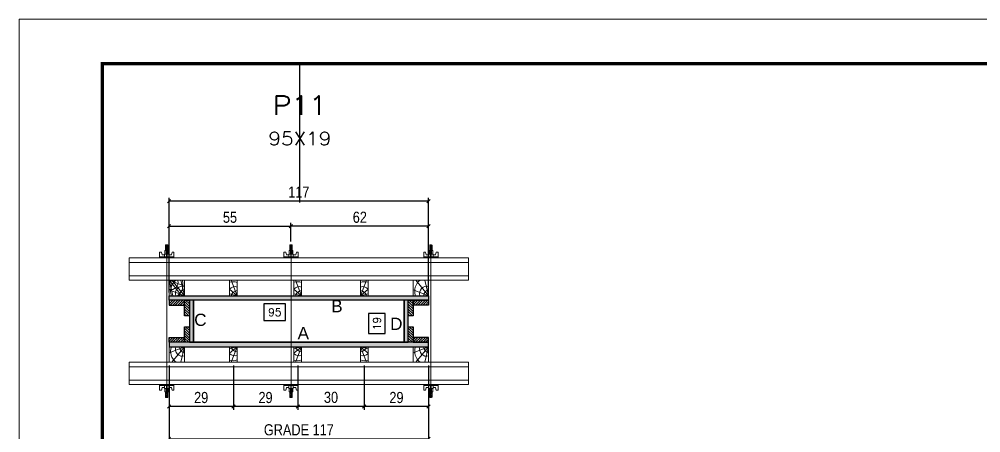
# Model space of a CAD drawing. Extents: x 2201 to 8455, y 252 to 7045.
# Drawn here: x 5385 to 6251, y 3226 to 3599 of the extents above; entities that cross this region are included whole.
import ezdxf
from ezdxf.enums import TextEntityAlignment as Align

# ---------------------------------------------------------------- set-up
doc = ezdxf.new("R2010")
doc.units = 0
doc.linetypes.add('DASHED', pattern=[0.75, 0.5, -0.25])
doc.linetypes.add('HIDDEN', pattern=[0.375, 0.25, -0.125])
for name, color, linetype in [('CHAPA', 1, 'Continuous'), ('Cota Seção (2x)', 241, 'Continuous'), ('MEIO_PONT', 93, 'Continuous'), ('Painéis', 200, 'Continuous'), ('SARRAFO', 251, 'Continuous'), ('Texto de Titulo', 7, 'Continuous'), ('Texto Qtd Sarr', 242, 'Continuous'), ('TEXTO_GERAL', 7, 'Continuous')]:
    doc.layers.add(name, color=color, linetype=linetype)
for name, color, linetype, lineweight in [('Folhas', 255, 'Continuous', 9), ('Hachura', 251, 'Continuous', 9), ('Madeira', 126, 'Continuous', 18), ('Perfil Metálico', 224, 'Continuous', 18), ('SARRAFO DE PRESSAO', 251, 'DASHED', 9), ('Texto Seção', 7, 'Continuous', 15)]:
    doc.layers.add(name, color=color, linetype=linetype, lineweight=lineweight)
doc.styles.add('ARIAL', font='arial.ttf')
doc.styles.add('COTA TECNICA 2X', font='techl___.ttf', dxfattribs={"height": 10})
doc.styles.add('ROMANS', font='romans.shx')
doc.dimstyles.new('SECAO PILAR', dxfattribs={"dimtxt": 10, "dimasz": 3, "dimexe": 3, "dimexo": 3, "dimgap": 3, "dimtad": 1, "dimdec": 1, "dimlfac": 0.5, "dimzin": 12, "dimdsep": 46, "dimtxsty": 'COTA TECNICA 2X', "dimblk1": 'OBLIQUE', "dimblk2": 'OBLIQUE', "dimsah": 1, "dimcen": 0.9, "dimclrd": 256, "dimclre": 256, "dimclrt": 256, "dimadec": 1, "dimazin": 3, "dimtfac": 1, "dimtdec": 1, "dimtmove": 0, "dimatfit": 3, "dimfxl": 1, "dimtolj": 1, "dimtzin": 12, "dimarcsym": 0})
doc.dimstyles.new('SECÇÃO 2', dxfattribs={"dimtxt": 7, "dimasz": 6, "dimexe": 0.18, "dimexo": 2, "dimgap": -4, "dimtad": 3, "dimdec": 1, "dimlfac": 0.5, "dimzin": 12, "dimdsep": 46, "dimtxsty": 'ROMANS', "dimblk": 'ARCHTICK', "dimcen": 0.09, "dimse1": 1, "dimse2": 1, "dimsd1": 1, "dimsd2": 1, "dimclrd": 180, "dimclre": 5, "dimclrt": 1, "dimadec": 0, "dimazin": 3, "dimtfac": 1, "dimtdec": 1, "dimtofl": 0, "dimtmove": 0, "dimatfit": 3, "dimldrblk": 'ARCHTICK', "dimfxl": 1, "dimtolj": 1, "dimtzin": 0, "dimarcsym": 0})
pattern_1 = [(45, (15022.7978, 26237.2553), (-1.12253202, 1.12253202), [])]
pattern_2 = [(45, (14877.7978, 26237.2553), (-1.12253202, 1.12253202), [])]

# ---------------------------------------------------------------- blocks, each defined once
blk = doc.blocks.new('9999999999')
at = {"layer": 'Folhas'}
blk.add_lwpolyline([(98138.98, 34190.21), (99623.98, 34190.21), (99623.98, 35240.21), (98138.98, 35240.21)], close=True, dxfattribs=at)
at = {"layer": 'Folhas', "color": 30, "const_width": 3}
blk.add_lwpolyline([(98213.98, 34230.21), (99583.98, 34230.21), (99583.98, 35200.21), (98213.98, 35200.21)], close=True, dxfattribs=at)
blk = doc.blocks.new('titulo1')
at = {"layer": 'Defpoints', "color": 252, "linetype": 'HIDDEN', "ltscale": 2}
blk.add_line((0, 0), (0, 125), dxfattribs=at)
at = {"layer": 'Defpoints', "style": 'ROMANS', "oblique": 15}
blk.add_attdef('FOLHA', text='', height=10, dxfattribs=at).set_placement((0, 15.58), align=Align.MIDDLE_CENTER)
at = {"layer": 'Texto Qtd Sarr', "color": 3, "style": 'ROMANS', "oblique": 15}
for tag, height, p in [('TITULO', 17, (0, 71.45)), ('SEÇÃO', 12, (0, 41.55))]:
    blk.add_attdef(tag, text='', height=height, dxfattribs=at).set_placement(p, align=Align.MIDDLE_CENTER)
blk = doc.blocks.new('*D357')
at = {"layer": 'Cota Seção (2x)', "color": 180, "lineweight": -2, "transparency": 16777216}
for p, q in [((5624.77, 3342.46), (5605.44, 3342.46)), ((5605.44, 3342.46), (5605.44, 3327.46)), ((5624.77, 3327.46), (5624.77, 3342.46)), ((5605.44, 3327.46), (5624.77, 3327.46))]:
    blk.add_line(p, q, dxfattribs=at)
at = {"layer": 'Defpoints', "color": 0, "transparency": 16777216}
for p in [(5541.85, 3345.85), (5731.85, 3345.85), (5541.85, 3323.46)]:
    blk.add_point(p, dxfattribs=at)
at = {"layer": 'Cota Seção (2x)', "color": 1, "transparency": 16777216, "insert": (5615.11, 3334.96), "char_height": 7, "attachment_point": 5, "style": 'ROMANS'}
blk.add_mtext('\\A1;95', dxfattribs=at)
blk = doc.blocks.new('_ArchTick')
at = {"color": 0, "linetype": 'ByBlock', "const_width": 0.15}
blk.add_lwpolyline([(-0.5, -0.5), (0.5, 0.5)], dxfattribs=at)
blk = doc.blocks.new('_Oblique')
at = {"color": 0, "linetype": 'ByBlock', "lineweight": -2}
blk.add_line((-0.5, -0.5), (0.5, 0.5), dxfattribs=at)
blk = doc.blocks.new('*D358')
at = {"layer": 'Cota Seção (2x)', "lineweight": -2, "transparency": 16777216}
for p, q in [((5519.85, 3352.85), (5519.85, 3438.14)), ((5753.85, 3435.14), (5519.85, 3435.14)), ((5753.85, 3352.85), (5753.85, 3438.14))]:
    blk.add_line(p, q, dxfattribs=at)
at = {"layer": 'Defpoints', "color": 0, "transparency": 16777216}
for p in [(5519.85, 3435.14), (5519.85, 3349.85), (5753.85, 3349.85)]:
    blk.add_point(p, dxfattribs=at)
at = {"layer": 'Cota Seção (2x)', "lineweight": -2, "transparency": 16777216, "xscale": 3, "yscale": 3, "zscale": 3, "rotation": 180}
blk.add_blockref('_Oblique', (5519.85, 3435.14), dxfattribs=at)
at = {"layer": 'Cota Seção (2x)', "lineweight": -2, "transparency": 16777216, "xscale": 3, "yscale": 3, "zscale": 3}
blk.add_blockref('_Oblique', (5753.85, 3435.14), dxfattribs=at)
at = {"layer": 'Cota Seção (2x)', "transparency": 16777216, "insert": (5636.85, 3443.21), "char_height": 10, "attachment_point": 5, "style": 'COTA TECNICA 2X'}
blk.add_mtext('\\A1;117', dxfattribs=at)
blk = doc.blocks.new('*D359')
at = {"layer": 'Cota Seção (2x)', "lineweight": -2, "transparency": 16777216}
for p, q in [((5629.78, 3398.65), (5629.78, 3415.37)), ((5753.85, 3386.85), (5753.85, 3415.37)), ((5753.85, 3412.37), (5629.78, 3412.37))]:
    blk.add_line(p, q, dxfattribs=at)
at = {"layer": 'Defpoints', "color": 0, "transparency": 16777216}
for p in [(5629.78, 3412.37), (5629.78, 3395.65), (5753.85, 3383.85)]:
    blk.add_point(p, dxfattribs=at)
at = {"layer": 'Cota Seção (2x)', "lineweight": -2, "transparency": 16777216, "xscale": 3, "yscale": 3, "zscale": 3, "rotation": 180}
blk.add_blockref('_Oblique', (5629.78, 3412.37), dxfattribs=at)
at = {"layer": 'Cota Seção (2x)', "lineweight": -2, "transparency": 16777216, "xscale": 3, "yscale": 3, "zscale": 3}
blk.add_blockref('_Oblique', (5753.85, 3412.37), dxfattribs=at)
at = {"layer": 'Cota Seção (2x)', "transparency": 16777216, "insert": (5691.81, 3420.47), "char_height": 10, "attachment_point": 5, "style": 'COTA TECNICA 2X'}
blk.add_mtext('\\A1;62', dxfattribs=at)
blk = doc.blocks.new('*D360')
at = {"layer": 'Cota Seção (2x)', "lineweight": -2, "transparency": 16777216}
for p, q in [((5519.85, 3386.85), (5519.85, 3415.37)), ((5629.78, 3398.65), (5629.78, 3415.37)), ((5519.85, 3412.37), (5629.78, 3412.37))]:
    blk.add_line(p, q, dxfattribs=at)
at = {"layer": 'Defpoints', "color": 0, "transparency": 16777216}
for p in [(5629.78, 3412.37), (5629.78, 3395.65), (5519.85, 3383.85)]:
    blk.add_point(p, dxfattribs=at)
at = {"layer": 'Cota Seção (2x)', "lineweight": -2, "transparency": 16777216, "xscale": 3, "yscale": 3, "zscale": 3, "rotation": 180}
blk.add_blockref('_Oblique', (5519.85, 3412.37), dxfattribs=at)
at = {"layer": 'Cota Seção (2x)', "lineweight": -2, "transparency": 16777216, "xscale": 3, "yscale": 3, "zscale": 3}
blk.add_blockref('_Oblique', (5629.78, 3412.37), dxfattribs=at)
at = {"layer": 'Cota Seção (2x)', "transparency": 16777216, "insert": (5574.81, 3420.48), "char_height": 10, "attachment_point": 5, "style": 'COTA TECNICA 2X'}
blk.add_mtext('\\A1;55', dxfattribs=at)
blk = doc.blocks.new('*D361')
at = {"layer": 'Cota Seção (2x)', "color": 180, "lineweight": -2, "transparency": 16777216}
for p, q in [((5714.71, 3333.75), (5699.71, 3333.75)), ((5699.71, 3333.75), (5699.71, 3315.75)), ((5714.71, 3315.75), (5714.71, 3333.75)), ((5699.71, 3315.75), (5714.71, 3315.75))]:
    blk.add_line(p, q, dxfattribs=at)
at = {"layer": 'Defpoints', "color": 0, "transparency": 16777216}
for p in [(5731.85, 3345.85), (5718.71, 3307.85), (5731.85, 3307.85)]:
    blk.add_point(p, dxfattribs=at)
at = {"layer": 'Cota Seção (2x)', "color": 1, "transparency": 16777216, "insert": (5707.21, 3324.75), "char_height": 7, "attachment_point": 5, "rotation": 90, "style": 'ROMANS'}
blk.add_mtext('\\A1;19', dxfattribs=at)
blk = doc.blocks.new('C')
at = {"layer": 'Hachura', "color": 0}
for p, q in [((0, 3.22), (0, -3.22)), ((0.45, 3.22), (0, 3.22)), ((0.46, 3.16), (0, 3.16)), ((0.46, 3.05), (0, 3.05)), ((0.46, 2.88), (0, 2.88)), ((0, 2.75), (0, -1.16)), ((0.46, 2.65), (0, 2.65)), ((0.46, 2.23), (0, 2.23)), ((0.46, 1.51), (0, 1.51)), ((0.39, 0.49), (0.17, 0.49)), ((0.45, -3.23), (0.45, 3.22)), ((0.45, 3.22), (2.58, 3.22)), ((1.74, 0.97), (0.45, 0.97)), ((1.45, 0.1), (0.45, 0.1)), ((1.35, 1.94), (1.35, 0.96)), ((2.58, 2.39), (1.47, 2.09)), ((1.74, -0.97), (1.74, 0.97)), ((1.74, 0.97), (1.74, 0.84)), ((1.74, 0.97), (1.74, 0.84)), ((1.74, 0.84), (3.35, 0.84)), ((3.35, 0.45), (1.74, 0.45)), ((2.58, 3.22), (2.58, 2.39)), ((3.32, 0.84), (3.32, -0.84)), ((3.35, 0.84), (3.35, -0.84)), ((3.68, 0.45), (3.35, 0.45)), ((3.84, -0.52), (3.35, 0.45)), ((3.35, 0.06), (3.67, -0.57)), ((3.68, 0.45), (4.16, -0.52)), ((3.72, 0.5), (4.25, -0.57)), ((4.37, -0.55), (3.83, 0.53)), ((4.15, 0.45), (3.93, 0.45)), ((4.42, -0.52), (3.93, 0.45)), ((4.15, 0.45), (4.26, 0.45)), ((4.26, 0.45), (4.74, -0.52)), ((4.3, 0.5), (4.83, -0.57)), ((4.95, -0.55), (4.41, 0.53)), ((4.51, 0.45), (4.84, 0.45)), ((5, -0.52), (4.51, 0.45)), ((4.84, 0.45), (5.32, -0.52)), ((4.88, 0.5), (5.41, -0.57)), ((5.53, -0.55), (4.99, 0.53)), ((5.58, -0.52), (5.09, 0.45)), ((5.42, 0.45), (5.09, 0.45)), ((5.58, -0.52), (5.09, 0.45)), ((5.42, 0.45), (5.74, -0.19)), ((5.46, 0.5), (5.74, -0.07)), ((5.74, 0.19), (5.57, 0.53)), ((5.74, 0.32), (5.68, 0.45)), ((5.68, 0.45), (5.74, 0.45)), ((5.74, 0.45), (5.9, 0.29)), ((5.74, 0.45), (5.74, -0.52)), ((5.9, -0.36), (5.9, 0.29)), ((0.45, 0), (0, 0)), ((0.46, -1.52), (0, -1.52)), ((0.46, -2.23), (0, -2.23)), ((0.46, -2.65), (0, -2.65)), ((0.46, -2.88), (0, -2.88)), ((0.46, -3.05), (0, -3.05)), ((0.46, -3.16), (0, -3.16)), ((0, -3.22), (2.57, -3.22)), ((0.08, -0.48), (0.29, -0.48)), ((0.29, -0.48), (0.4, -0.48)), ((0.45, 0), (0.45, -0.97)), ((0.45, -0.16), (1.45, -0.16)), ((0.45, -0.65), (0.45, -0.32)), ((0.45, -3.23), (0.45, -0.65)), ((0.45, -0.97), (1.74, -0.97)), ((1.35, -1.94), (1.35, -0.97)), ((2.58, -2.39), (1.47, -2.1)), ((3.35, -0.32), (1.74, -0.32)), ((3.35, -0.84), (1.74, -0.84)), ((2.58, -3.23), (2.58, -2.39)), ((3.35, -0.07), (3.58, -0.52)), ((3.35, -0.52), (3.58, -0.52)), ((3.84, -0.52), (4.16, -0.52)), ((4.42, -0.52), (4.74, -0.52)), ((4.63, -0.52), (4.74, -0.52)), ((5, -0.52), (5.32, -0.52)), ((5.58, -0.52), (5.74, -0.52)), ((5.74, -0.52), (5.9, -0.36)), ((5.74, -0.52), (5.74, -0.52))]:
    blk.add_line(p, q, dxfattribs=at)
for centre, radius, start, end in [((1.52, 1.94), 0.161, 104.7436, 180), ((1.44, -0.03), 0.129, 272.695, 87.305), ((3.81, 0.39), 0.143, 25.5688, 154.4312), ((4.39, 0.39), 0.143, 25.5688, 154.4312), ((4.97, 0.39), 0.143, 25.5688, 154.4312), ((5.55, 0.39), 0.143, 25.5688, 154.4312), ((0.17, -0.37), 0.174, 221.744, 317.8592), ((1.52, -1.94), 0.161, 180, 255.2564), ((3.71, -0.4), 0.174, 222.1408, 318.256), ((4.29, -0.4), 0.174, 222.1408, 318.256), ((4.87, -0.4), 0.174, 222.1408, 318.256), ((5.45, -0.4), 0.174, 222.1408, 318.256), ((5.61, -0.4), 0.174, 317.8592, 318.256)]:
    blk.add_arc(centre, radius, start, end, dxfattribs=at)
blk = doc.blocks.new('PONTALETE')
at = {"layer": 'Madeira'}
for q in [(2.71, 7), (7, 5.76), (7, 1.74)]:
    blk.add_line((0, 0), q, dxfattribs=at)
blk.add_lwpolyline([(0, 0), (7, 0), (7, 7), (0, 7)], close=True, dxfattribs=at)
for centre, radius, start, end in [((2.04, 0.06), 6.23, 37.2818, 109.0913), ((1.09, 0.9), 3.19, 343.603, 109.9847), ((-0.21, -0.78), 3.09, 14.6322, 86.0383)]:
    blk.add_arc(centre, radius, start, end, dxfattribs=at)
blk = doc.blocks.new('MEIO PONTALETE')
at = {"layer": 'Madeira'}
for q in [(2.71, 7), (3.5, 2.88), (3.5, 0.87)]:
    blk.add_line((0, 0), q, dxfattribs=at)
blk.add_lwpolyline([(0, 0), (3.5, 0), (3.5, 7), (0, 7)], close=True, dxfattribs=at)
for centre, radius, start, end in [((2.04, 0.06), 6.23, 76.4499, 109.0913), ((1.09, 0.9), 3.19, 40.9063, 109.9847), ((-0.21, -0.78), 3.09, 14.6322, 86.0383)]:
    blk.add_arc(centre, radius, start, end, dxfattribs=at)
blk = doc.blocks.new('*D737')
at = {"layer": 'Cota Seção (2x)', "lineweight": -2, "transparency": 16777216}
for p, q in [((5695.85, 3286.85), (5695.85, 3246.97)), ((5753.85, 3286.85), (5753.85, 3246.97)), ((5753.85, 3249.97), (5695.85, 3249.97))]:
    blk.add_line(p, q, dxfattribs=at)
at = {"layer": 'Defpoints', "color": 0, "transparency": 16777216}
for p in [(5695.85, 3289.85), (5753.85, 3289.85), (5695.85, 3249.97)]:
    blk.add_point(p, dxfattribs=at)
at = {"layer": 'Cota Seção (2x)', "lineweight": -2, "transparency": 16777216, "xscale": 3, "yscale": 3, "zscale": 3, "rotation": 180}
blk.add_blockref('_Oblique', (5695.85, 3249.97), dxfattribs=at)
at = {"layer": 'Cota Seção (2x)', "lineweight": -2, "transparency": 16777216, "xscale": 3, "yscale": 3, "zscale": 3}
blk.add_blockref('_Oblique', (5753.85, 3249.97), dxfattribs=at)
at = {"layer": 'Cota Seção (2x)', "transparency": 16777216, "insert": (5724.85, 3258.05), "char_height": 10, "attachment_point": 5, "style": 'COTA TECNICA 2X'}
blk.add_mtext('\\A1;29', dxfattribs=at)
blk = doc.blocks.new('*D738')
at = {"layer": 'Cota Seção (2x)', "lineweight": -2, "transparency": 16777216}
for p, q in [((5635.85, 3286.85), (5635.85, 3246.97)), ((5695.85, 3286.85), (5695.85, 3246.97)), ((5695.85, 3249.97), (5635.85, 3249.97))]:
    blk.add_line(p, q, dxfattribs=at)
at = {"layer": 'Defpoints', "color": 0, "transparency": 16777216}
for p in [(5635.85, 3289.85), (5695.85, 3289.85), (5635.85, 3249.97)]:
    blk.add_point(p, dxfattribs=at)
at = {"layer": 'Cota Seção (2x)', "lineweight": -2, "transparency": 16777216, "xscale": 3, "yscale": 3, "zscale": 3, "rotation": 180}
blk.add_blockref('_Oblique', (5635.85, 3249.97), dxfattribs=at)
at = {"layer": 'Cota Seção (2x)', "lineweight": -2, "transparency": 16777216, "xscale": 3, "yscale": 3, "zscale": 3}
blk.add_blockref('_Oblique', (5695.85, 3249.97), dxfattribs=at)
at = {"layer": 'Cota Seção (2x)', "transparency": 16777216, "insert": (5665.85, 3258.19), "char_height": 10, "attachment_point": 5, "style": 'COTA TECNICA 2X'}
blk.add_mtext('\\A1;30', dxfattribs=at)
blk = doc.blocks.new('*D739')
at = {"layer": 'Cota Seção (2x)', "lineweight": -2, "transparency": 16777216}
for p, q in [((5577.85, 3286.85), (5577.85, 3246.97)), ((5635.85, 3286.85), (5635.85, 3246.97)), ((5635.85, 3249.97), (5577.85, 3249.97))]:
    blk.add_line(p, q, dxfattribs=at)
at = {"layer": 'Defpoints', "color": 0, "transparency": 16777216}
for p in [(5577.85, 3289.85), (5635.85, 3289.85), (5577.85, 3249.97)]:
    blk.add_point(p, dxfattribs=at)
at = {"layer": 'Cota Seção (2x)', "lineweight": -2, "transparency": 16777216, "xscale": 3, "yscale": 3, "zscale": 3, "rotation": 180}
blk.add_blockref('_Oblique', (5577.85, 3249.97), dxfattribs=at)
at = {"layer": 'Cota Seção (2x)', "lineweight": -2, "transparency": 16777216, "xscale": 3, "yscale": 3, "zscale": 3}
blk.add_blockref('_Oblique', (5635.85, 3249.97), dxfattribs=at)
at = {"layer": 'Cota Seção (2x)', "transparency": 16777216, "insert": (5606.85, 3258.05), "char_height": 10, "attachment_point": 5, "style": 'COTA TECNICA 2X'}
blk.add_mtext('\\A1;29', dxfattribs=at)
blk = doc.blocks.new('*D740')
at = {"layer": 'Cota Seção (2x)', "lineweight": -2, "transparency": 16777216}
for p, q in [((5519.85, 3286.85), (5519.85, 3246.97)), ((5577.85, 3286.85), (5577.85, 3246.97)), ((5577.85, 3249.97), (5519.85, 3249.97))]:
    blk.add_line(p, q, dxfattribs=at)
at = {"layer": 'Defpoints', "color": 0, "transparency": 16777216}
for p in [(5519.85, 3289.85), (5577.85, 3289.85), (5519.85, 3249.97)]:
    blk.add_point(p, dxfattribs=at)
at = {"layer": 'Cota Seção (2x)', "lineweight": -2, "transparency": 16777216, "xscale": 3, "yscale": 3, "zscale": 3, "rotation": 180}
blk.add_blockref('_Oblique', (5519.85, 3249.97), dxfattribs=at)
at = {"layer": 'Cota Seção (2x)', "lineweight": -2, "transparency": 16777216, "xscale": 3, "yscale": 3, "zscale": 3}
blk.add_blockref('_Oblique', (5577.85, 3249.97), dxfattribs=at)
at = {"layer": 'Cota Seção (2x)', "transparency": 16777216, "insert": (5548.85, 3258.05), "char_height": 10, "attachment_point": 5, "style": 'COTA TECNICA 2X'}
blk.add_mtext('\\A1;29', dxfattribs=at)
blk = doc.blocks.new('*D741')
at = {"layer": 'Cota Seção (2x)', "lineweight": -2, "transparency": 16777216}
for p, q in [((5519.85, 3286.85), (5519.85, 3217.85)), ((5753.85, 3286.85), (5753.85, 3217.85)), ((5519.85, 3220.85), (5753.85, 3220.85))]:
    blk.add_line(p, q, dxfattribs=at)
at = {"layer": 'Defpoints', "color": 0, "transparency": 16777216}
for p in [(5519.85, 3289.85), (5753.85, 3289.85), (5753.85, 3220.85)]:
    blk.add_point(p, dxfattribs=at)
at = {"layer": 'Cota Seção (2x)', "lineweight": -2, "transparency": 16777216, "xscale": 3, "yscale": 3, "zscale": 3, "rotation": 180}
blk.add_blockref('_Oblique', (5519.85, 3220.85), dxfattribs=at)
at = {"layer": 'Cota Seção (2x)', "lineweight": -2, "transparency": 16777216, "xscale": 3, "yscale": 3, "zscale": 3}
blk.add_blockref('_Oblique', (5753.85, 3220.85), dxfattribs=at)
at = {"layer": 'Cota Seção (2x)', "transparency": 16777216, "insert": (5636.85, 3228.95), "char_height": 10, "attachment_point": 5, "style": 'COTA TECNICA 2X'}
blk.add_mtext('\\A1;GRADE 117', dxfattribs=at)

msp = doc.modelspace()

# ---------------------------------------------------------------- hatches: boundary and pattern name
at = {"layer": 'Hachura'}
h = msp.add_hatch(color=256, dxfattribs=at)
h.dxf.hatch_style = 1
h.paths.add_polyline_path([(5519.85, 3345.85), (5519.85, 3349.85), (5753.85, 3349.85), (5753.85, 3345.85)])
h = msp.add_hatch(color=256, dxfattribs=at)
h.dxf.hatch_style = 1
h.paths.add_polyline_path([(5519.85, 3345.85), (5519.85, 3349.85), (5753.85, 3349.85), (5753.85, 3345.85)])
h = msp.add_hatch(dxfattribs=at)
h.set_pattern_fill('ANSI31', color=256, scale=0.5, angle=360, style=0)
h.set_pattern_definition(pattern_1)
h.paths.add_polyline_path([(5533.85, 3345.85), (5533.85, 3341.45), (5519.85, 3341.45), (5519.85, 3345.85)])
h = msp.add_hatch(dxfattribs=at)
h.set_pattern_fill('ANSI31', color=256, scale=0.5, angle=630, style=0)
h.set_pattern_definition([(315, (28463.2541, -6157.1047), (1.12253202, 1.12253202), [])])
h.paths.add_polyline_path([(5533.85, 3331.85), (5538.25, 3331.85), (5538.25, 3345.85), (5533.85, 3345.85)])
h = msp.add_hatch(color=256, dxfattribs=at)
h.dxf.hatch_style = 1
h.paths.add_polyline_path([(5541.85, 3345.85), (5538.25, 3345.85), (5538.25, 3307.85), (5541.85, 3307.85)])
h = msp.add_hatch(color=256, dxfattribs=at)
h.dxf.hatch_style = 1
h.paths.add_polyline_path([(5541.85, 3345.85), (5538.25, 3345.85), (5538.25, 3307.85), (5541.85, 3307.85)])
h = msp.add_hatch(color=256, dxfattribs=at)
h.dxf.hatch_style = 1
h.paths.add_polyline_path([(5735.45, 3345.85), (5731.85, 3345.85), (5731.85, 3307.85), (5735.45, 3307.85)])
h = msp.add_hatch(color=256, dxfattribs=at)
h.dxf.hatch_style = 1
h.paths.add_polyline_path([(5735.45, 3345.85), (5731.85, 3345.85), (5731.85, 3307.85), (5735.45, 3307.85)])
h = msp.add_hatch(dxfattribs=at)
h.set_pattern_fill('ANSI31', color=256, scale=0.5, angle=630, style=0)
h.set_pattern_definition([(315, (28664.8541, -6157.1047), (1.12253202, 1.12253202), [])])
h.paths.add_polyline_path([(5735.45, 3331.85), (5739.85, 3331.85), (5739.85, 3345.85), (5735.45, 3345.85)])
h = msp.add_hatch(dxfattribs=at)
h.set_pattern_fill('ANSI31', color=256, scale=0.5, angle=360, style=0)
h.set_pattern_definition(pattern_2)
h.paths.add_polyline_path([(5739.85, 3345.85), (5739.85, 3341.45), (5753.85, 3341.45), (5753.85, 3345.85)])
h = msp.add_hatch(dxfattribs=at)
h.set_pattern_fill('ANSI31', color=256, scale=0.5, angle=630, style=0)
h.set_pattern_definition([(315, (28463.2541, -6181.1047), (1.12253202, 1.12253202), [])])
h.paths.add_polyline_path([(5533.85, 3307.85), (5538.25, 3307.85), (5538.25, 3321.85), (5533.85, 3321.85)])
h = msp.add_hatch(dxfattribs=at)
h.set_pattern_fill('ANSI31', color=256, scale=0.5, angle=630, style=0)
h.set_pattern_definition([(315, (28664.8541, -6181.1047), (1.12253202, 1.12253202), [])])
h.paths.add_polyline_path([(5735.45, 3307.85), (5739.85, 3307.85), (5739.85, 3321.85), (5735.45, 3321.85)])
h = msp.add_hatch(dxfattribs=at)
h.set_pattern_fill('ANSI31', color=256, scale=0.5, angle=360, style=0)
h.set_pattern_definition(pattern_1)
h.paths.add_polyline_path([(5533.85, 3307.85), (5533.85, 3312.25), (5519.85, 3312.25), (5519.85, 3307.85)])
h = msp.add_hatch(dxfattribs=at)
h.set_pattern_fill('ANSI31', color=256, scale=0.5, angle=360, style=0)
h.set_pattern_definition(pattern_2)
h.paths.add_polyline_path([(5739.85, 3307.85), (5739.85, 3312.25), (5753.85, 3312.25), (5753.85, 3307.85)])
h = msp.add_hatch(color=256, dxfattribs=at)
h.dxf.hatch_style = 1
h.paths.add_polyline_path([(5519.85, 3307.85), (5519.85, 3303.85), (5753.85, 3303.85), (5753.85, 3307.85)])
h = msp.add_hatch(color=256, dxfattribs=at)
h.dxf.hatch_style = 1
h.paths.add_polyline_path([(5519.85, 3307.85), (5519.85, 3303.85), (5753.85, 3303.85), (5753.85, 3307.85)])

# ---------------------------------------------------------------- linework, layer by layer
at = {"layer": 'CHAPA'}
for points in [[(5519.85, 3345.85), (5519.85, 3349.85), (5753.85, 3349.85), (5753.85, 3345.85)], [(5519.85, 3345.85), (5519.85, 3349.85), (5753.85, 3349.85), (5753.85, 3345.85)], [(5541.85, 3345.85), (5538.25, 3345.85), (5538.25, 3307.85), (5541.85, 3307.85)], [(5541.85, 3345.85), (5538.25, 3345.85), (5538.25, 3307.85), (5541.85, 3307.85)], [(5735.45, 3345.85), (5731.85, 3345.85), (5731.85, 3307.85), (5735.45, 3307.85)], [(5735.45, 3345.85), (5731.85, 3345.85), (5731.85, 3307.85), (5735.45, 3307.85)], [(5519.85, 3307.85), (5519.85, 3303.85), (5753.85, 3303.85), (5753.85, 3307.85)], [(5519.85, 3307.85), (5519.85, 3303.85), (5753.85, 3303.85), (5753.85, 3307.85)]]:
    msp.add_lwpolyline(points, close=True, dxfattribs=at)
at = {"layer": 'Hachura'}
for p, q in [((5517.85, 3394.65), (5517.84, 3262.85)), ((5629.85, 3394.65), (5629.84, 3262.85)), ((5755.85, 3394.65), (5755.86, 3262.85))]:
    msp.add_line(p, q, dxfattribs=at)
at = {"layer": 'Madeira'}
for points in [[(5519.85, 3363.85), (5519.85, 3349.85), (5753.85, 3349.85), (5753.85, 3363.85)], [(5519.85, 3289.85), (5519.85, 3303.85), (5753.85, 3303.85), (5753.85, 3289.85)]]:
    msp.add_lwpolyline(points, close=True, dxfattribs=at)
at = {"layer": 'Painéis'}
msp.add_lwpolyline([(5731.85, 3307.85), (5731.85, 3345.85), (5541.85, 3345.85), (5541.85, 3307.85)], close=True, dxfattribs=at)
at = {"layer": 'Perfil Metálico'}
for points in [[(5483.85, 3383.85), (5483.85, 3363.85), (5789.85, 3363.85), (5789.85, 3383.85)], [(5789.85, 3367.85), (5789.85, 3379.85), (5483.85, 3379.85), (5483.85, 3367.85)], [(5483.85, 3269.85), (5483.85, 3289.85), (5789.85, 3289.85), (5789.85, 3269.85)], [(5789.85, 3285.85), (5789.85, 3273.85), (5483.85, 3273.85), (5483.85, 3285.85)]]:
    msp.add_lwpolyline(points, close=True, dxfattribs=at)
at = {"layer": 'SARRAFO'}
for points in [[(5519.85, 3341.45), (5533.85, 3341.45), (5533.85, 3345.85), (5519.85, 3345.85)], [(5538.25, 3345.85), (5538.25, 3331.85), (5533.85, 3331.85), (5533.85, 3345.85)], [(5538.25, 3345.85), (5538.25, 3331.85), (5533.85, 3331.85), (5533.85, 3345.85)], [(5739.85, 3345.85), (5739.85, 3331.85), (5735.45, 3331.85), (5735.45, 3345.85)], [(5739.85, 3345.85), (5739.85, 3331.85), (5735.45, 3331.85), (5735.45, 3345.85)], [(5753.85, 3341.45), (5739.85, 3341.45), (5739.85, 3345.85), (5753.85, 3345.85)], [(5538.25, 3321.85), (5538.25, 3307.85), (5533.85, 3307.85), (5533.85, 3321.85)], [(5538.25, 3321.85), (5538.25, 3307.85), (5533.85, 3307.85), (5533.85, 3321.85)], [(5739.85, 3321.85), (5739.85, 3307.85), (5735.45, 3307.85), (5735.45, 3321.85)], [(5739.85, 3321.85), (5739.85, 3307.85), (5735.45, 3307.85), (5735.45, 3321.85)], [(5519.85, 3312.25), (5533.85, 3312.25), (5533.85, 3307.85), (5519.85, 3307.85)], [(5753.85, 3312.25), (5739.85, 3312.25), (5739.85, 3307.85), (5753.85, 3307.85)]]:
    msp.add_lwpolyline(points, close=True, dxfattribs=at)

# ---------------------------------------------------------------- block references
at = {"layer": 'Hachura', "linetype": 'Continuous', "yscale": 2, "zscale": 2}
for p, xscale, rotation in [((5517.85, 3383.85), -2, 270), ((5629.85, 3383.85), -2, 270), ((5755.85, 3383.85), 2, 90), ((5517.85, 3269.85), 2, 270), ((5629.85, 3269.85), 2, 270), ((5755.85, 3269.85), -2, 90)]:
    msp.add_blockref('C', p, dxfattribs=dict(at, xscale=xscale, rotation=rotation))
at = {"layer": 'Madeira', "xscale": 2, "yscale": 2, "zscale": 2, "rotation": 270}
msp.add_blockref('PONTALETE', (5519.85, 3363.85), dxfattribs=at)
at = {"layer": 'MEIO_PONT'}
for name, p, xscale, yscale, zscale, rotation in [('PONTALETE', (5533.85, 3349.85), 2, 2, 2, 90.00000000000001), ('PONTALETE', (5753.85, 3349.85), 2, 2, 2, 90.00000000000001), ('PONTALETE', (5533.85, 3303.85), -2, 2, 2, 90), ('MEIO PONTALETE', (5581.35, 3303.85), 1.999999997962732, 1.999999997962732, 1.999999997962732, 180), ('MEIO PONTALETE', (5639.35, 3303.85), 1.999999997962732, 1.999999997962732, 1.999999997962732, 180), ('MEIO PONTALETE', (5692.35, 3303.85), -1.999999997962732, 1.999999997962732, 1.999999997962732, 180), ('PONTALETE', (5753.85, 3303.85), -2, 2, 2, 90)]:
    msp.add_blockref(name, p, dxfattribs=dict(at, xscale=xscale, yscale=yscale, zscale=zscale, rotation=rotation))
at = {"layer": 'MEIO_PONT', "yscale": 1.999999997962732, "zscale": 1.999999997962732}
for p, xscale in [((5581.35, 3349.85), -1.999999997962732), ((5639.35, 3349.85), -1.999999997962732), ((5692.35, 3349.85), 1.999999997962732)]:
    msp.add_blockref('MEIO PONTALETE', p, dxfattribs=dict(at, xscale=xscale))
at = {"layer": 'SARRAFO DE PRESSAO', "color": 6, "linetype": 'ByBlock'}
msp.add_blockref('9999999999', (-92754.11, -31641.27), dxfattribs=at)
at = {"layer": 'Texto Seção'}
ref = msp.add_blockref('titulo1', (5637.74, 3433.94), dxfattribs=at)
ref.add_attrib('TITULO', 'P11', dxfattribs={"layer": 'Texto de Titulo', "color": 7, "height": 17, "style": 'ROMANS', "width": 1.1}).set_placement((5637.74, 3521.44), align=Align.MIDDLE_CENTER)
ref.add_attrib('SEÇÃO', '95X19', dxfattribs={"layer": 'Texto de Titulo', "color": 7, "height": 12, "style": 'ROMANS', "width": 1.1}).set_placement((5637.74, 3491.44), align=Align.MIDDLE_CENTER)

# ---------------------------------------------------------------- texts
at = {"layer": 'TEXTO_GERAL', "style": 'ARIAL'}
for s, p in [('B', (5671.23, 3340.44)), ('C', (5548.14, 3328.12)), ('D', (5724.71, 3324.51)), ('A', (5640.89, 3316.15))]:
    msp.add_text(s, height=11, dxfattribs=at).set_placement(p, align=Align.MIDDLE_CENTER)

# ---------------------------------------------------------------- dimensions: what is measured, and where the dimension line sits
at = {"layer": 'Cota Seção (2x)', "color": 241}
for base, p1, p2, picture, middle in [((5519.85, 3435.14), (5753.85, 3349.85), (5519.85, 3349.85), '*D358', (5636.85, 3443.21)), ((5629.78, 3412.37), (5753.85, 3383.85), (5629.78, 3395.65), '*D359', (5691.81, 3420.47))]:
    dim = msp.add_linear_dim(base=base, p1=p1, p2=p2, angle=180, dimstyle='SECAO PILAR', dxfattribs=at)
    dim.commit()
    dim.dimension.update_dxf_attribs({"geometry": picture, "text_midpoint": middle})
for base, p1, p2, picture, middle in [((5629.78, 3412.37), (5519.85, 3383.85), (5629.78, 3395.65), '*D360', (5574.81, 3420.48)), ((5519.85, 3249.97), (5577.85, 3289.85), (5519.85, 3289.85), '*D740', (5548.85, 3258.05)), ((5577.85, 3249.97), (5635.85, 3289.85), (5577.85, 3289.85), '*D739', (5606.85, 3258.05)), ((5635.85, 3249.97), (5695.85, 3289.85), (5635.85, 3289.85), '*D738', (5665.85, 3258.19)), ((5695.85, 3249.97), (5753.85, 3289.85), (5695.85, 3289.85), '*D737', (5724.85, 3258.05))]:
    dim = msp.add_linear_dim(base=base, p1=p1, p2=p2, dimstyle='SECAO PILAR', dxfattribs=at)
    dim.commit()
    dim.dimension.update_dxf_attribs({"geometry": picture, "text_midpoint": middle})
for base, p2, angle, picture, middle in [((5541.85, 3323.46), (5541.85, 3345.85), 180, '*D357', (5615.11, 3323.46)), ((5718.71, 3307.85), (5731.85, 3307.85), 270, '*D361', (5718.71, 3324.75))]:
    dim = msp.add_linear_dim(base=base, p1=(5731.85, 3345.85), p2=p2, angle=angle, dimstyle='SECÇÃO 2', dxfattribs=at)
    dim.commit()
    dim.dimension.update_dxf_attribs({"geometry": picture, "text_midpoint": middle, "dimtype": 160})
dim = msp.add_linear_dim(base=(5753.85, 3220.85), p1=(5519.85, 3289.85), p2=(5753.85, 3289.85), text='GRADE <>', dimstyle='SECAO PILAR', dxfattribs=at)
dim.commit()
dim.dimension.update_dxf_attribs({"geometry": '*D741', "text_midpoint": (5636.85, 3228.95)})

doc.saveas('drawing.dxf')
